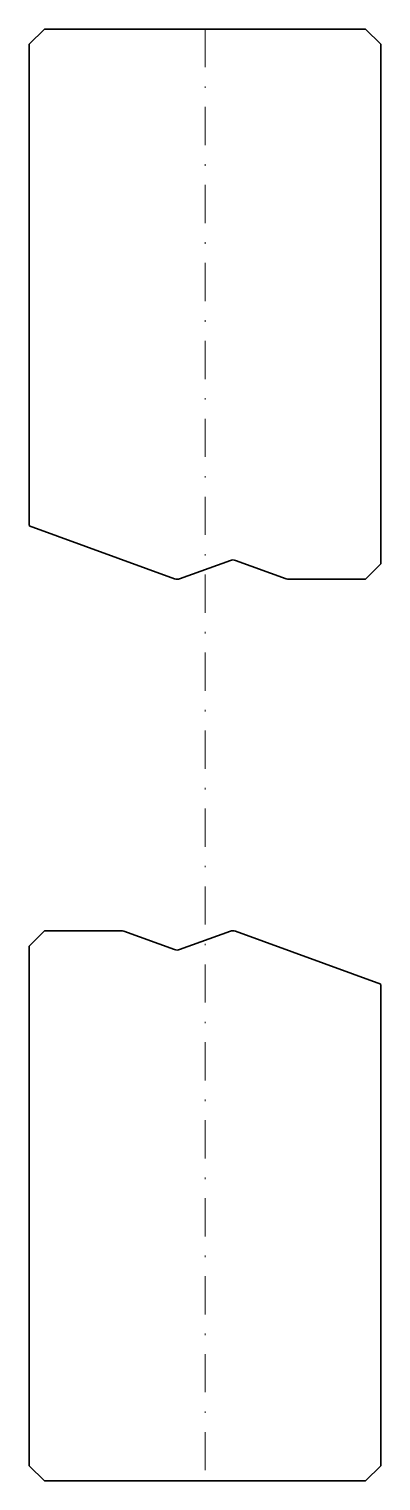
# Model space of a CAD drawing. Header units: millimetres. Extents: x -11.5 to 11.5, y 0 to 95.
import ezdxf

# ---------------------------------------------------------------- set-up
doc = ezdxf.new("R2010")
doc.units = ezdxf.units.MM
doc.header["$LTSCALE"] = 5
doc.linetypes.add('AUSGEZOGEN', pattern=[0])
doc.linetypes.add('DASHDOT', pattern=[1, 0.5, -0.25, 0, -0.25])
doc.layers.add('2', color=7, linetype='Continuous')

msp = doc.modelspace()

# ---------------------------------------------------------------- linework, layer by layer
at = {"layer": '2', "color": 7, "linetype": 'AUSGEZOGEN', "lineweight": 35}
for p, q in [((-11.5, 94), (-10.5, 95)), ((-10.5, 95), (10.5, 95)), ((10.5, 95), (11.5, 94)), ((-11.5, 62.521), (-11.5, 94)), ((11.5, 94), (11.5, 60)), ((-1.998, 59.03), (-11.5, 62.488)), ((1.656, 60.236), (-1.656, 59.03)), ((5.311, 59.03), (1.998, 60.236)), ((11.5, 60), (10.5, 59)), ((10.5, 59), (5.482, 59)), ((-10.5, 36), (-11.5, 35)), ((-5.482, 36), (-10.5, 36)), ((-1.998, 34.764), (-5.311, 35.97)), ((1.656, 35.97), (-1.656, 34.764)), ((11.5, 32.512), (1.998, 35.97)), ((-11.5, 35), (-11.5, 1)), ((11.5, 1), (11.5, 32.479)), ((-11.5, 1), (-10.5, 0)), ((10.5, 0), (11.5, 1)), ((-10.5, 0), (10.5, 0))]:
    msp.add_line(p, q, dxfattribs=at)
at = {"layer": '2', "color": 7, "linetype": 'DASHDOT', "lineweight": 18}
msp.add_line((0, 95), (0, 0), dxfattribs=at)
at = {"layer": '2', "color": 7, "linetype": 'AUSGEZOGEN', "lineweight": 35}
for centre, start, end in [((1.827, 59.766), 70, 110), ((-1.827, 59.5), 250, 290), ((5.482, 59.5), 250, 270), ((-5.482, 35.5), 70, 90), ((1.827, 35.5), 70, 110), ((-1.827, 35.234), 250, 290)]:
    msp.add_arc(centre, 0.5, start, end, dxfattribs=at)

doc.saveas('drawing.dxf')
